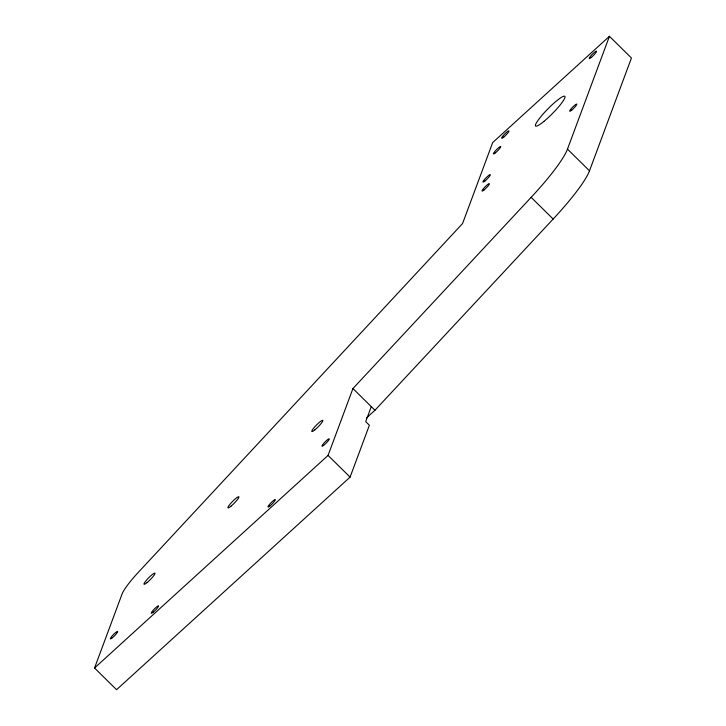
<?xml version="1.0" encoding="UTF-8"?>
<svg xmlns="http://www.w3.org/2000/svg" width="726" height="726" viewBox="0 0 726 726"><rect width="100%" height="100%" fill="white"/><g stroke="black" fill="none" stroke-linecap="round" stroke-linejoin="round"><path stroke-width="1.09" d="M371.285 406.624L365.713 421.615L369.38 425.236L350.086 477.118L116.568 689.7L94.552 668.002L122.041 594.077A35.955 5.617 -45.4 0 1 129.228 582.924L130.88 580.854A35.955 5.617 -45.4 0 1 138.63 572.015L462.562 223.554L492.673 142.586L609.432 36.3L631.448 57.998L589.494 170.819A77.836 12.151 -45.4 0 1 553.158 219.043L374.952 410.244L366.585 417.858M94.552 668.002L328.061 455.42L352.936 388.546L531.142 197.345A77.836 12.151 -45.4 0 0 567.478 149.12L609.432 36.3M567.478 149.12L589.494 170.819M531.142 197.345L553.158 219.043M352.936 388.546L374.952 410.244M328.061 455.42L350.086 477.118M543.91 121.405A20.863 3.258 -45.4 0 0 564.991 96.504A20.863 3.258 -45.4 0 0 541.75 115.579A20.863 3.258 -45.4 0 0 543.91 121.405M314.948 429.774A7.823 1.225 -45.4 0 0 322.852 420.436A7.823 1.225 -45.4 0 0 314.131 427.587A7.823 1.225 -45.4 0 0 314.948 429.774M231.022 506.167A7.823 1.225 -45.4 0 0 238.936 496.838A7.823 1.225 -45.4 0 0 230.215 503.989A7.823 1.225 -45.4 0 0 231.022 506.167M147.106 582.561A7.823 1.225 -45.4 0 0 155.01 573.231A7.823 1.225 -45.4 0 0 146.298 580.383A7.823 1.225 -45.4 0 0 147.106 582.561M323.578 445.437A5.218 0.817 -45.4 0 0 329.323 439.003A5.218 0.817 -45.4 0 0 323.977 443.078A5.218 0.817 -45.4 0 0 323.578 445.437M591.3 57.427A5.218 0.817 -45.4 0 0 596.563 51.201A5.218 0.817 -45.4 0 0 590.755 55.966A5.218 0.817 -45.4 0 0 591.3 57.427M503.726 137.141A5.218 0.817 -45.4 0 0 508.999 130.916A5.218 0.817 -45.4 0 0 503.191 135.689A5.218 0.817 -45.4 0 0 503.726 137.141M495.495 152.787A5.218 0.817 -45.4 0 0 500.768 146.561A5.218 0.817 -45.4 0 0 494.96 151.326A5.218 0.817 -45.4 0 0 495.495 152.787M485.022 180.946A5.218 0.817 -45.4 0 0 490.295 174.721A5.218 0.817 -45.4 0 0 484.487 179.485A5.218 0.817 -45.4 0 0 485.022 180.946M571.716 110.143A5.037 0.79 -45.4 0 0 576.807 104.127A5.037 0.79 -45.4 0 0 571.19 108.737A5.037 0.79 -45.4 0 0 571.716 110.143M484.088 189.94A5.218 0.817 -45.4 0 0 489.36 183.723A5.218 0.817 -45.4 0 0 483.552 188.488A5.218 0.817 -45.4 0 0 484.088 189.94M270.072 505.85A5.218 0.817 -45.4 0 0 275.345 499.624A5.218 0.817 -45.4 0 0 269.527 504.388A5.218 0.817 -45.4 0 0 270.072 505.85M153.313 612.136A5.218 0.817 -45.4 0 0 158.586 605.911A5.218 0.817 -45.4 0 0 152.778 610.684A5.218 0.817 -45.4 0 0 153.313 612.136M112.43 637.718A5.218 0.817 -45.4 0 0 117.694 631.493A5.218 0.817 -45.4 0 0 111.886 636.257A5.218 0.817 -45.4 0 0 112.43 637.718"/></g></svg>
